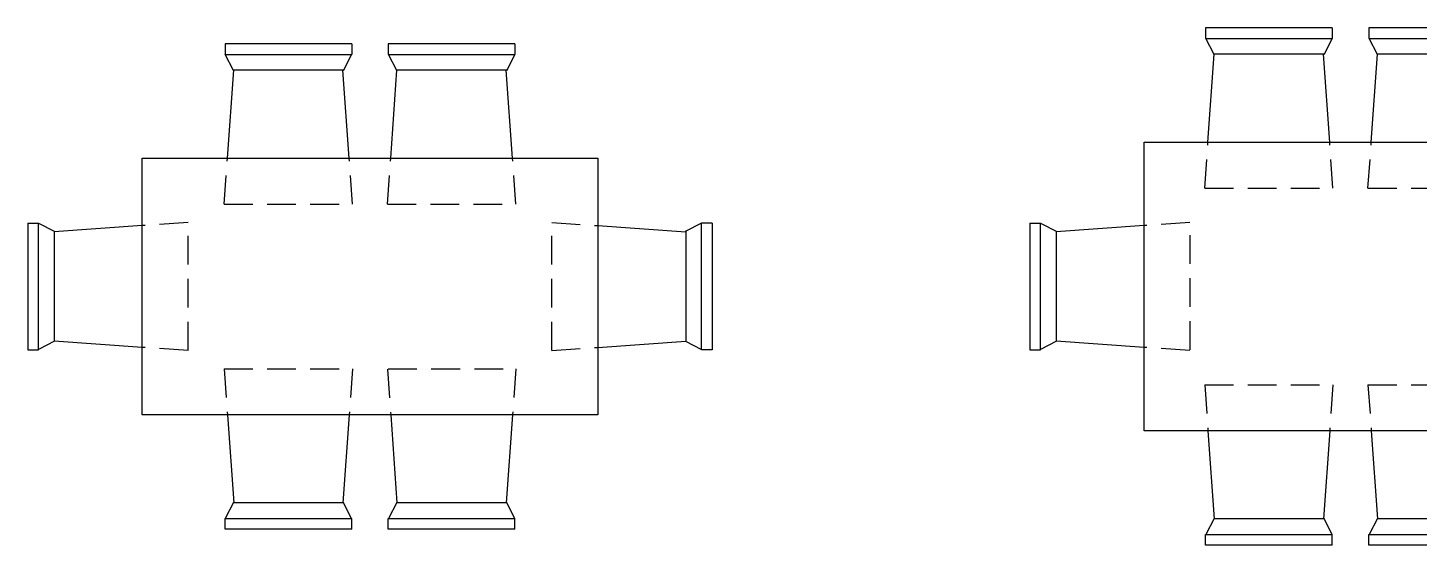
# Model space of a CAD drawing. Extents: x -15080 to 60298, y -30155 to 15485.
# Drawn here: x 4893 to 9230, y 1097 to 2710 of the extents above; entities that cross this region are included whole.
import ezdxf

# ---------------------------------------------------------------- set-up
doc = ezdxf.new("R2010")
doc.units = 0
doc.linetypes.add('HIDDEN', pattern=[0.375, 0.25, -0.125])
doc.layers.get('0').update_dxf_attribs({"linetype": 'CONTINUOUS'})
doc.layers.add('FURHATCH', color=57, linetype='CONTINUOUS')

# ---------------------------------------------------------------- blocks, each defined once
blk = doc.blocks.new('YQ_DTABLE_02')
blk.add_lwpolyline([(-710, 400), (710, 400), (710, -400), (-710, -400)], close=True)
at = {"layer": 'FURHATCH', "ltscale": 1000}
for p, q in [((-451.8, 756.4), (-451.8, 722.8)), ((-57, 756.4), (-451.8, 756.4)), ((-57, 756.4), (-57, 722.8)), ((57, 756.4), (57, 722.8)), ((451.8, 756.4), (57, 756.4)), ((451.8, 756.4), (451.8, 722.8)), ((-451.8, 722.8), (-57, 722.8)), ((-424.9, 673.3), (-451.1, 723)), ((-57.2, 723), (-83.4, 672)), ((57, 722.8), (451.8, 722.8)), ((83.9, 673.3), (57.8, 723)), ((451.6, 723), (425.4, 672)), ((-444.1, 400), (-424.7, 674.5)), ((-82.3, 674.5), (-424.7, 674.5)), ((-64.7, 400), (-84.1, 674.5)), ((64.7, 400), (84.1, 674.5)), ((426.6, 674.5), (84.1, 674.5)), ((444.1, 400), (424.7, 674.5)), ((-1066.4, 197.4), (-1032.8, 197.4)), ((-1066.4, 197.4), (-1066.4, -197.4)), ((-1033, 197.2), (-982, 171)), ((-1032.8, -197.4), (-1032.8, 197.4)), ((-710, 189.7), (-984.5, 170.3)), ((710, 189.7), (984.5, 170.3)), ((1033, 197.2), (982, 171)), ((1066.4, 197.4), (1032.8, 197.4)), ((1032.8, -197.4), (1032.8, 197.4)), ((1066.4, 197.4), (1066.4, -197.4)), ((-984.5, 172.2), (-984.5, -170.3)), ((984.5, 172.2), (984.5, -170.3)), ((-983.3, -170.5), (-1033, -196.6)), ((-710, -189.7), (-984.5, -170.3)), ((710, -189.7), (984.5, -170.3)), ((983.3, -170.5), (1033, -196.6)), ((-1066.4, -197.4), (-1032.8, -197.4)), ((1066.4, -197.4), (1032.8, -197.4)), ((-444.1, -400), (-424.7, -674.5)), ((-64.7, -400), (-84.1, -674.5)), ((64.7, -400), (84.1, -674.5)), ((444.1, -400), (424.7, -674.5)), ((-424.9, -673.3), (-451.1, -723)), ((-82.3, -674.5), (-424.7, -674.5)), ((-57.2, -723), (-83.4, -672)), ((83.9, -673.3), (57.8, -723)), ((426.6, -674.5), (84.1, -674.5)), ((451.6, -723), (425.4, -672)), ((-451.8, -756.4), (-451.8, -722.8)), ((-451.8, -722.8), (-57, -722.8)), ((-57, -756.4), (-57, -722.8)), ((57, -756.4), (57, -722.8)), ((57, -722.8), (451.8, -722.8)), ((451.8, -756.4), (451.8, -722.8)), ((-57, -756.4), (-451.8, -756.4)), ((451.8, -756.4), (57, -756.4))]:
    blk.add_line(p, q, dxfattribs=at)
at = {"layer": 'FURHATCH', "linetype": 'HIDDEN', "ltscale": 357.848833}
for p, q in [((-454.3, 256.4), (-444.1, 400)), ((-54.6, 256.4), (-64.7, 400)), ((54.6, 256.4), (64.7, 400)), ((454.3, 256.4), (444.1, 400)), ((-454.3, 256.4), (-54.6, 256.4)), ((54.6, 256.4), (454.3, 256.4)), ((-566.4, 199.9), (-710, 189.7)), ((-566.4, -199.9), (-566.4, 199.9)), ((566.4, 199.9), (710, 189.7)), ((566.4, -199.9), (566.4, 199.9)), ((-566.4, -199.9), (-710, -189.7)), ((566.4, -199.9), (710, -189.7)), ((-454.3, -256.4), (-444.1, -400)), ((-454.3, -256.4), (-54.6, -256.4)), ((-54.6, -256.4), (-64.7, -400)), ((54.7, -257.9), (64.7, -400)), ((57, -256.4), (454.3, -256.4)), ((454.3, -256.4), (444.1, -400))]:
    blk.add_line(p, q, dxfattribs=at)
blk = doc.blocks.new('YQ_DTABLE_03')
blk.add_lwpolyline([(-900, 450), (900, 450), (900, -450), (-900, -450)], close=True)
at = {"layer": 'FURHATCH', "ltscale": 1000}
for p, q in [((-708.8, 806.4), (-708.8, 772.8)), ((-314, 806.4), (-708.8, 806.4)), ((-314, 806.4), (-314, 772.8)), ((-200, 806.4), (-200, 772.8)), ((194.9, 806.4), (-200, 806.4)), ((194.9, 806.4), (194.9, 772.8)), ((314, 806.4), (314, 772.8)), ((314, 806.4), (708.8, 806.4)), ((708.8, 806.4), (708.8, 772.8)), ((-708.8, 772.8), (-314, 772.8)), ((-681.9, 723.3), (-708.1, 773)), ((-314.2, 773), (-340.4, 722)), ((-200, 772.8), (194.9, 772.8)), ((-173, 723.3), (-199.2, 773)), ((194.6, 773), (168.5, 722)), ((708.8, 772.8), (314, 772.8)), ((314.2, 773), (340.4, 722)), ((681.9, 723.3), (708.1, 773)), ((-701.1, 450), (-681.7, 724.5)), ((-339.2, 724.5), (-681.7, 724.5)), ((-321.7, 450), (-341.1, 724.5)), ((-192.3, 450), (-172.9, 724.5)), ((169.6, 724.5), (-172.9, 724.5)), ((187.1, 450), (167.7, 724.5)), ((321.7, 450), (341.1, 724.5)), ((339.2, 724.5), (681.7, 724.5)), ((701.1, 450), (681.7, 724.5)), ((-1256.4, 197.4), (-1222.8, 197.4)), ((-1256.4, 197.4), (-1256.4, -197.4)), ((-1223, 197.2), (-1172, 171)), ((-1222.8, -197.4), (-1222.8, 197.4)), ((-900, 189.7), (-1174.5, 170.3)), ((900, 189.7), (1174.5, 170.3)), ((1223, 197.2), (1172, 171)), ((1256.4, 197.4), (1222.8, 197.4)), ((1222.8, -197.4), (1222.8, 197.4)), ((1256.4, 197.4), (1256.4, -197.4)), ((-1174.5, 172.2), (-1174.5, -170.3)), ((1174.5, 172.2), (1174.5, -170.3)), ((-1173.3, -170.5), (-1223, -196.6)), ((-900, -189.7), (-1174.5, -170.3)), ((900, -189.7), (1174.5, -170.3)), ((1173.3, -170.5), (1223, -196.6)), ((-1256.4, -197.4), (-1222.8, -197.4)), ((1256.4, -197.4), (1222.8, -197.4)), ((-701.1, -450), (-681.7, -724.5)), ((-321.7, -450), (-341.1, -724.5)), ((-192.3, -450), (-172.9, -724.5)), ((187.1, -450), (167.7, -724.5)), ((321.7, -450), (341.1, -724.5)), ((701.1, -450), (681.7, -724.5)), ((-681.9, -723.3), (-708.1, -773)), ((-339.2, -724.5), (-681.7, -724.5)), ((-314.2, -773), (-340.4, -722)), ((-173, -723.3), (-199.2, -773)), ((169.6, -724.5), (-172.9, -724.5)), ((194.6, -773), (168.5, -722)), ((314.2, -773), (340.4, -722)), ((339.2, -724.5), (681.7, -724.5)), ((681.9, -723.3), (708.1, -773)), ((-708.8, -806.4), (-708.8, -772.8)), ((-708.8, -772.8), (-314, -772.8)), ((-314, -806.4), (-314, -772.8)), ((-200, -806.4), (-200, -772.8)), ((-200, -772.8), (194.9, -772.8)), ((194.9, -806.4), (194.9, -772.8)), ((314, -806.4), (314, -772.8)), ((708.8, -772.8), (314, -772.8)), ((708.8, -806.4), (708.8, -772.8)), ((-314, -806.4), (-708.8, -806.4)), ((194.9, -806.4), (-200, -806.4)), ((314, -806.4), (708.8, -806.4))]:
    blk.add_line(p, q, dxfattribs=at)
at = {"layer": 'FURHATCH', "linetype": 'HIDDEN', "ltscale": 357.848833}
for p, q in [((-711.3, 306.4), (-701.1, 450)), ((-311.6, 306.4), (-321.7, 450)), ((-202.4, 306.4), (-192.3, 450)), ((197.3, 306.4), (187.1, 450)), ((311.6, 306.4), (321.7, 450)), ((711.3, 306.4), (701.1, 450)), ((-711.3, 306.4), (-311.6, 306.4)), ((-202.4, 306.4), (197.3, 306.4)), ((711.3, 306.4), (311.6, 306.4)), ((-757.9, 199.8), (-900, 189.7)), ((-756.4, -197.4), (-756.4, 202.6)), ((756.4, 199.9), (900, 189.7)), ((756.4, -199.9), (756.4, 199.9)), ((-757.9, -199.8), (-900, -189.7)), ((756.4, -199.9), (900, -189.7)), ((-711.3, -306.4), (-701.1, -450)), ((-711.3, -306.4), (-311.6, -306.4)), ((-311.6, -306.4), (-321.7, -450)), ((-202.4, -306.4), (-192.3, -450)), ((-202.4, -306.4), (197.3, -306.4)), ((197.3, -306.4), (187.1, -450)), ((711.3, -306.4), (308.8, -306.4)), ((311.7, -307.9), (321.7, -450)), ((711.3, -306.4), (701.1, -450))]:
    blk.add_line(p, q, dxfattribs=at)

msp = doc.modelspace()

# ---------------------------------------------------------------- block references
for name, p in [('YQ_DTABLE_03', (9272.7, 1903.3)), ('YQ_DTABLE_02', (5959.7, 1903.3))]:
    msp.add_blockref(name, p)

doc.saveas('drawing.dxf')
